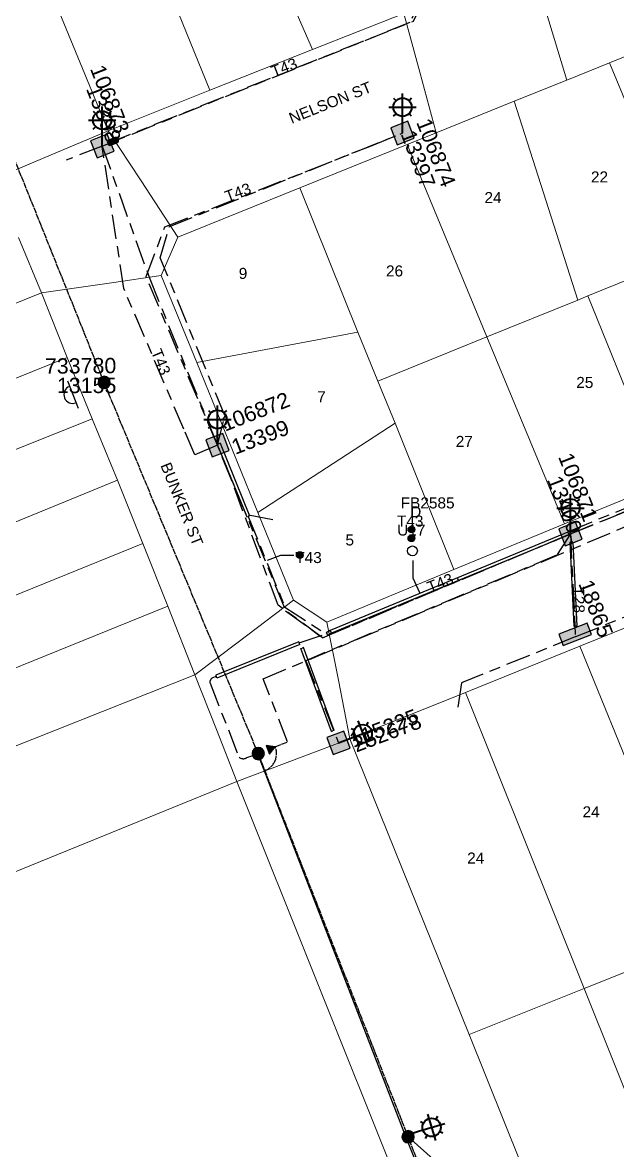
# Model space of a CAD drawing. Header units: metres. Extents: x 300457 to 302353, y 6232868 to 6234686.
# Drawn here: x 301570.4 to 301667.5, y 6233663 to 6233847.2 of the extents above; entities that cross this region are included whole.
import ezdxf
from ezdxf.enums import TextEntityAlignment as Align

# ---------------------------------------------------------------- set-up
doc = ezdxf.new("R2010")
doc.units = ezdxf.units.M
doc.linetypes.add('Cable Exist OH', pattern=[1, 1, 0])
doc.linetypes.add('Cable Exist UG', pattern=[8.2, 4, -1.2, 1.8, -1.2])
doc.layers.get('0').update_dxf_attribs({"color": 6})
doc.layers.add('Cadastre Land Parcels_SP_EXT', color=9, linetype='Continuous', lineweight=5)
doc.layers.add('Cadastre Roads_SP_EXT', color=9, linetype='Continuous', lineweight=5)
for name, color, linetype in [('Duct_SP_EXT', 7, 'Continuous'), ('Equip_SL_EXT', 7, 'Continuous'), ('Equip_SP_HV_EXT', 7, 'Continuous'), ('Equip_SP_SL_EXT', 7, 'Continuous'), ('Mains_HV_EXT', 7, 'Continuous'), ('Mains_LV_EXT', 7, 'Continuous'), ('Mains_SL_EXT', 7, 'Continuous'), ('OH_Details_SP_MISC', 7, 'Continuous'), ('SupportsOH_SP_TR_HV_LV_SL_EXT', 7, 'Continuous'), ('SupportsUG_SP_LV_EXT', 7, 'Continuous'), ('SupportsUG_SP_LV_SL_EXT', 7, 'Continuous'), ('Trench_SP_EXT', 7, 'Continuous')]:
    doc.layers.add(name, color=color, linetype=linetype)
doc.styles.add('COLUMN_LABEL', font='arial.ttf')
doc.styles.add('iecARIAL', font='arial.ttf', dxfattribs={"height": 2})
doc.styles.add('POLE_LABEL', font='arial.ttf')
doc.styles.get("Standard").update_dxf_attribs({"font": 'arial.ttf'})

# ---------------------------------------------------------------- blocks, each defined once
blk = doc.blocks.new('COLUMN_EXT')
blk.add_hatch(color=256).paths.add_polyline_path([(-1.49, 1.48), (-1.49, -1.49), (1.48, -1.49), (1.48, 1.48)])
blk.add_lwpolyline([(-1.49, -1.49), (1.48, -1.49), (1.48, 1.48), (-1.49, 1.48)], close=True)
for tag, height, style, flags, p in [('ASSET_NUM', 2.5, 'COLUMN_LABEL', 8, (2, 2)), ('STRUCTURE_PLANT_NUMBER', 0.2, 'POLE_LABEL', 9, (1.81, 0.03)), ('STREET_CODE', 0.2, 'COLUMN_LABEL', 9, (1.81, -0.2))]:
    blk.add_attdef(tag, text='', height=height, dxfattribs=dict(style=style, flags=flags)).set_placement(p, align=Align.MIDDLE_LEFT)
at = {"flags": 9}
for tag, p in [('COLUMN_TYPE', (1.81, -0.4)), ('OWNED_BY', (1.81, -0.6)), ('STATE', (1.81, -0.8)), ('USAGE', (1.81, -1)), ('STREETNAME', (1.81, -1.6)), ('SUBURB', (1.81, -1.8)), ('LEGEND', (1.81, -1.2)), ('LOCATION', (1.81, -1.4)), ('NOTES', (1.81, -2))]:
    blk.add_attdef(tag, text='', height=0.2, dxfattribs=at).set_placement(p, align=Align.MIDDLE_LEFT)
at = {"flags": 1}
blk.add_attdef('Z', (1.81, -2.35), '', height=0.2, dxfattribs=at)
blk = doc.blocks.new('PILLAR_EXT')
blk.add_hatch(color=256).paths.add_polyline_path([(-2.475, 0.99), (-2.475, -0.99), (2.475, -0.99), (2.475, 0.99)])
blk.add_lwpolyline([(-2.475, -0.99), (2.475, -0.99), (2.475, 0.99), (-2.475, 0.99)], close=True)
at = {"style": 'iecARIAL', "flags": 8}
blk.add_attdef('ASSET_NUM', (1.5, 3.5), '', height=2.5, dxfattribs=at)
for tag, p, flags in [('OWNED_BY', (0, -0.2), 9), ('STATE', (0, -0.4), 9), ('SUPPORT_TYPE', (0, -0.6), 9), ('STREETNAME', (0, -1.8), 9), ('SUBURB', (0, -2), 1), ('USAGE', (0, -0.8), 9), ('LEGEND', (0, -1), 9), ('LOCATION', (0, -1.2), 9), ('NOTES', (0, -1.4), 9), ('PARENT', (0, -1.6), 9)]:
    blk.add_attdef(tag, p, '', height=0.2, dxfattribs=dict(flags=flags))
blk = doc.blocks.new('DUCT_EXT')
blk.add_circle((0, 0.8), 0.8)
at = {"flags": 1}
blk.add_attdef('Z', (0, 0), '', height=0.2, dxfattribs=at)
at = {"flags": 9}
for tag, p in [('DUCT_CODE', (0, 0)), ('XSECT_TYPE', (0, -0.2)), ('STATE', (0, -0.6)), ('FB_REFERENCE', (0, -0.4)), ('NOTES', (0, -0.8))]:
    blk.add_attdef(tag, text='', height=0.2, dxfattribs=at).set_placement(p, align=Align.MIDDLE_LEFT)
blk = doc.blocks.new('SL_LANTERN_EXT')
at = {"lineweight": 40}
for p, q in [((-1.46, 5.68), (-1.06, 5.28)), ((0, 1.97), (0, 6.47)), ((1.46, 5.68), (1.06, 5.28)), ((-2.25, 4.22), (2.25, 4.22)), ((-1.46, 2.76), (-1.06, 3.16)), ((0, 0), (0, 2.72)), ((1.46, 2.76), (1.06, 3.16))]:
    blk.add_line(p, q, dxfattribs=at)
blk.add_circle((0, 4.22), 1.5, dxfattribs=at)
at = {"style": 'iecARIAL', "flags": 8}
blk.add_attdef('ASSET_NUM', (1.5, 1.5), '', height=2.5, dxfattribs=at)
for tag, p, height, flags in [('OPERATING_VOLTAGE', (0.98, -1.65), 0.2, 9), ('ORIENTATION', (0.98, -1.85), 0.2, 9), ('CONSTRUCTED_VOLTAGE', (0.98, -0.65), 0.2, 9), ('CONTROL_TYPE', (0.98, -0.85), 0.2, 9), ('LANTERN_PURPOSE', (0.98, -1.05), 0.2, 9), ('LANTERN_TYPE', (0.98, -1.25), 0.2, 9), ('NO_PHASES', (0.98, -1.45), 0.2, 9), ('LNUMBER', (2.18, -3.25), 2.5, 8), ('OWNED_BY', (0.98, -2.05), 0.2, 9), ('STATE', (0.98, -2.25), 0.2, 9), ('USAGE', (0.98, -2.45), 0.2, 9), ('CEXIST', (0.98, -2.65), 0.2, 9), ('CNEW', (0.98, -2.85), 0.2, 9), ('CNUMBER', (0.98, -3.05), 0.2, 9), ('CREMOVE', (0.98, -3.25), 0.2, 9), ('CREPLACE', (0.98, -3.45), 0.2, 9), ('LKINGHEIGHT', (0.98, -3.65), 0.2, 9), ('LBRACKET', (0.98, -3.85), 0.2, 9), ('LBRACKETVOCAB', (0.98, -4.05), 0.2, 9), ('LCATEGORY', (0.98, -4.25), 0.2, 9), ('LCHARGE1', (0.98, -4.45), 0.2, 9), ('LCHARGE1PERCENT', (0.98, -4.65), 0.2, 9), ('LCHARGE2', (0.98, -4.85), 0.2, 9), ('LCHARGE2PERCENT', (0.98, -5.05), 0.2, 9), ('LCHARGE3', (0.98, -5.25), 0.2, 9), ('LCHARGE3PERCENT', (0.98, -5.45), 0.2, 9), ('LEXIST', (0.98, -5.65), 0.2, 9), ('LLAMP', (0.98, -5.85), 0.2, 9), ('LLAMPVOCAB', (0.98, -6.05), 0.2, 9), ('LMAST', (0.98, -6.25), 0.2, 9), ('LMASTVOCAB', (0.98, -6.45), 0.2, 9), ('LNEW', (0.98, -6.65), 0.2, 9), ('LANTNUMBER', (0.98, -6.85), 0.2, 9), ('LOUTREACH', (0.98, -7.25), 0.2, 9), ('LOUTREACHVOCAB', (0.98, -7.45), 0.2, 9), ('STREETNAME', (0.98, -9.25), 0.2, 9), ('LRATECODE', (0.98, -7.65), 0.2, 9), ('LREMOVE', (0.98, -7.85), 0.2, 9), ('LREPLACE', (0.98, -8.05), 0.2, 9), ('LTYPE', (0.98, -8.25), 0.2, 9), ('LTYPEVOCAB', (0.98, -8.45), 0.2, 9), ('LEGEND', (0.98, -8.65), 0.2, 9), ('LOCATION', (0.98, -8.85), 0.2, 9), ('NOTES', (0.98, -9.05), 0.2, 9), ('SUBURB', (0.98, -9.45), 0.2, 1)]:
    blk.add_attdef(tag, p, '', height=height, dxfattribs=dict(flags=flags))
blk = doc.blocks.new('POLE_EXT')
blk.add_hatch(color=256).paths.add_polyline_path([(-1, 0, 1), (1, 0, 1)])
blk.add_lwpolyline([(-1, 0, 1), (1, 0, 1)], format="xyb", close=True)
for tag, height, flags, p in [('pNumber', 2.5, 8, (-17.84, 2.07)), ('OWNED_BY', 0.2, 9, (1.35, -0.4)), ('SPECIAL_USE', 0.2, 9, (1.35, -0.8)), ('STATE', 0.2, 9, (1.35, -1)), ('cLV', 0.2, 9, (1.35, -1.4)), ('hDepth', 0.2, 9, (1.35, -1.6)), ('hDia', 0.2, 9, (1.35, -1.8)), ('PARENT', 0.2, 9, (1.35, -0.6)), ('USAGE', 0.2, 9, (1.35, -1.2)), ('cHV', 0.2, 9, (1.35, -2)), ('cLinedev', 0.2, 9, (1.35, -3.4)), ('LBRACKET', 0.2, 9, (1.35, -2.2)), ('LExisting', 0.2, 9, (1.35, -2.4)), ('LANTNUMBER', 0.2, 9, (1.35, -2.6)), ('LOther', 0.2, 9, (1.35, -2.8)), ('LRemove', 0.2, 9, (1.35, -3)), ('LEGEND', 0.2, 9, (1.35, -3.2)), ('LOCATION', 0.2, 9, (1.35, -3.6)), ('pExisting', 0.2, 9, (1.35, -3.8)), ('pFooting', 0.2, 9, (1.35, -4.4)), ('pNew', 0.2, 9, (1.35, -4.6)), ('pRelocate', 0.2, 9, (1.35, -5)), ('pRemove', 0.2, 9, (1.35, -5.2)), ('pReplace', 0.2, 9, (1.35, -5.4)), ('pStay', 0.2, 9, (1.35, -5.6)), ('PFNUMBER', 0.2, 9, (1.35, -4)), ('NEWPFNUMBER', 0.2, 9, (1.35, -4.2)), ('pType', 0.2, 9, (1.35, -5.8)), ('cspan', 0.2, 9, (1.35, -6)), ('STREETNAME', 0.2, 9, (1.35, -6.2)), ('SUBURB', 0.2, 9, (1.35, -6.4)), ('OPERATED_BY', 0.2, 9, (1.36, -7.01)), ('NOTES', 0.2, 9, (1.35, -6.6)), ('MAINTAINED_BY', 0.2, 9, (1.36, -6.81))]:
    blk.add_attdef(tag, text='', height=height, dxfattribs=dict(flags=flags)).set_placement(p, align=Align.MIDDLE_LEFT)
at = {"style": 'POLE_LABEL'}
for tag, height, flags, p in [('ASSET_NUM', 2.5, 8, (2, 2)), ('STRUCTURE_PLANT_NUMBER', 0.2, 9, (1.35, 0.03)), ('STREET_CODE', 0.2, 9, (1.35, -0.2))]:
    blk.add_attdef(tag, text='', height=height, dxfattribs=dict(at, flags=flags)).set_placement(p, align=Align.MIDDLE_LEFT)
at = {"flags": 1}
blk.add_attdef('Z', (1.35, -7.33), '', height=0.2, dxfattribs=at)
blk = doc.blocks.new('SL_STJ_EXT')
h = blk.add_hatch(color=256)
edge = h.paths.add_edge_path()
edge.add_ellipse((-0.59, 0.13), major_axis=(0.226, 0.226), ratio=1, start_angle=45, end_angle=135)
edge.add_line((-0.91, 0.13), (-0.91, -0.13))
edge.add_ellipse((-0.59, -0.13), major_axis=(0.226, 0.226), ratio=1, start_angle=135, end_angle=225)
edge.add_line((-0.59, -0.45), (0.59, -0.45))
edge.add_ellipse((0.59, -0.13), major_axis=(-0.226, 0.226), ratio=1, start_angle=135, end_angle=225)
edge.add_line((0.91, -0.13), (0.91, 0.13))
edge.add_ellipse((0.59, 0.13), major_axis=(-0.226, 0.226), ratio=1, start_angle=225, end_angle=315)
edge.add_line((0.59, 0.45), (-0.59, 0.45))
blk.add_lwpolyline([(-0.91, 0.13), (-0.91, -0.13, 0.414214), (-0.59, -0.45), (0.59, -0.45, 0.414214), (0.91, -0.13), (0.91, 0.13, 0.414214), (0.59, 0.45), (-0.59, 0.45, 0.414214)], format="xyb", close=True)
at = {"flags": 1}
blk.add_attdef('Z', (0, 0), '', height=0.2, dxfattribs=at)
at = {"flags": 9}
for tag, p in [('ORIENTATION', (0, 0)), ('USAGE', (0, -0.2)), ('LEGEND', (0, -0.4)), ('NOTES', (0, -0.6))]:
    blk.add_attdef(tag, text='', height=0.2, dxfattribs=at).set_placement(p, align=Align.MIDDLE_LEFT)
blk = doc.blocks.new('HV_USL_CLOSED_EXT')
blk.add_line((2.4, 5.5), (-2.4, 5.5))
blk.add_lwpolyline([(1.44, 5.5, 0.414214), (0, 6.94, 0.414214), (-1.44, 5.5)], format="xyb")
for tag, height, flags, p in [('ASSET_NUM', 2.5, 8, (2, 2)), ('STREET_CODE', 0.2, 9, (1.5, 0)), ('ACTUAL_STATUS', 0.2, 9, (1.5, -0.2)), ('CONSTRUCTED_VOLTAGE', 0.2, 9, (1.5, -0.4)), ('OPERATING_VOLTAGE', 0.2, 9, (1.5, -0.8)), ('ORIENTATION', 0.2, 9, (1.5, -1)), ('OWNED_BY', 0.2, 9, (1.5, -1.2)), ('OPERATED_BY', 0.2, 9, (1.5, -1.4)), ('STATE', 0.2, 9, (1.5, -1.8)), ('NO_PHASES', 0.2, 9, (1.5, -0.6)), ('MAINTAINED_BY', 0.2, 9, (1.5, -1.6)), ('SWITCH_TYPE', 0.2, 9, (1.5, -2)), ('STREETNAME', 0.2, 9, (1.5, -2.8)), ('SUBURB', 0.2, 9, (1.5, -3)), ('Z', 0.2, 1, (1.5, -3.6)), ('USAGE', 0.2, 9, (1.5, -2.2)), ('LEGEND', 0.2, 9, (1.5, -2.4)), ('LOCATION', 0.2, 9, (1.5, -2.6)), ('NOTES', 0.2, 9, (1.5, -3.2)), ('LABEL_ALIGNMENT', 0.2, 9, (1.5, -3.4))]:
    blk.add_attdef(tag, text='', height=height, dxfattribs=dict(flags=flags)).set_placement(p, align=Align.MIDDLE_LEFT)
blk = doc.blocks.new('CABLE_LARGE_EXT')
h = blk.add_hatch(color=256)
edge = h.paths.add_edge_path()
edge.add_arc((0, 0.55), 0.55, 0, 360)
blk.add_circle((0, 0.55), 0.55)
at = {"flags": 1}
blk.add_attdef('Z', (0, 0), '', height=0.2, dxfattribs=at)
at = {"flags": 9}
for tag, p in [('COND_CODE', (0, 0)), ('STATE', (0, -0.4)), ('XSECT_SIZE', (0, -0.6)), ('FB_REFERENCE', (0, -0.2)), ('NOTES', (0, -0.8))]:
    blk.add_attdef(tag, text='', height=0.2, dxfattribs=at).set_placement(p, align=Align.MIDDLE_LEFT)
blk = doc.blocks.new('UGOH_EXT')
blk.add_hatch(color=256).paths.add_polyline_path([(-0.75, 1.7), (0.75, 1.7), (0, 3)])
for p, q in [((0, 3), (-0.75, 1.7)), ((0.75, 1.7), (0, 3)), ((-0.75, 1.7), (0.75, 1.7))]:
    blk.add_line(p, q)
for tag, flags, p in [('CONSTRUCTED_VOLTAGE', 9, (1.5, 0)), ('ACTUAL_STATUS', 9, (1.5, -1.6)), ('OPERATING_VOLTAGE', 9, (1.5, -0.2)), ('ORIENTATION', 9, (1.5, -0.4)), ('STATE', 9, (1.5, -0.6)), ('OWNED_BY', 9, (1.5, -1)), ('OPERATED_BY', 9, (1.5, -1.2)), ('USAGE', 9, (1.5, -0.8)), ('MAINTAINED_BY', 9, (1.5, -1.4)), ('NUMBER_OF_PHASES', 9, (1.5, -1.8)), ('TYPE', 1, (1.5, -2))]:
    blk.add_attdef(tag, text='', height=0.2, dxfattribs=dict(flags=flags)).set_placement(p, align=Align.MIDDLE_LEFT)
blk = doc.blocks.new('BOND POINT')
blk.add_hatch(color=256).paths.add_polyline_path([(-1, 0, 1), (1, 0, 1)])
blk.add_lwpolyline([(-1, 0, 1), (1, 0, 1)], format="xyb", close=True)

msp = doc.modelspace()

# ---------------------------------------------------------------- linework, layer by layer
at = {"layer": 'Cadastre Land Parcels_SP_EXT', "linetype": 'Continuous'}
for points in [[(301634.87, 6233853.3), (301629.2, 6233867), (301628.34, 6233868.26), (301627.41, 6233869.46), (301626.4, 6233870.61), (301625.33, 6233871.7), (301624.2, 6233872.72), (301623, 6233873.67), (301621.75, 6233874.55), (301621.02, 6233875.17), (301620.34, 6233875.85), (301619.73, 6233876.59), (301619.17, 6233877.37), (301618.68, 6233878.2), (301604.76, 6233872.51), (301617.76, 6233842.75), (301632.66, 6233848.66), (301634.87, 6233853.3)], [(301617.76, 6233842.75), (301604.76, 6233872.51), (301588.88, 6233866), (301601, 6233836.13), (301617.76, 6233842.75)], [(301601, 6233836.13), (301588.88, 6233866), (301575.39, 6233860.41), (301573.38, 6233856.39), (301584.42, 6233829.51), (301601, 6233836.13)], [(301695.22, 6233815.77), (301682.41, 6233847.14), (301666.2, 6233840.6), (301679.21, 6233809.26), (301695.22, 6233815.77)], [(301679.21, 6233809.26), (301666.2, 6233840.6), (301659.22, 6233837.77), (301650.65, 6233834.31), (301661.04, 6233801.86), (301662.63, 6233802.53), (301679.21, 6233809.26)], [(301661.04, 6233801.86), (301650.65, 6233834.31), (301637.92, 6233829.18), (301633.17, 6233827.26), (301646.2, 6233795.84), (301661.04, 6233801.86)], [(301646.2, 6233795.84), (301633.17, 6233827.26), (301615.69, 6233820.2), (301625.15, 6233796.64), (301628.4, 6233788.62), (301646.2, 6233795.84)], [(301625.15, 6233796.64), (301615.69, 6233820.2), (301595.74, 6233812.12), (301593.07, 6233805.87), (301598.84, 6233791.69), (301625.15, 6233796.64)], [(301691.82, 6233778.88), (301679.21, 6233809.26), (301662.63, 6233802.53), (301675.05, 6233771.97), (301691.82, 6233778.88)], [(301577.73, 6233792.5), (301573.51, 6233803.02), (301536.18, 6233787.99), (301540.35, 6233777.38), (301577.73, 6233792.5)], [(301675.05, 6233771.97), (301662.63, 6233802.53), (301661.04, 6233801.86), (301646.2, 6233795.84), (301658.85, 6233765.34), (301675.05, 6233771.97)], [(301628.4, 6233788.62), (301625.15, 6233796.64), (301598.84, 6233791.69), (301608.83, 6233767.17), (301631.21, 6233781.75), (301628.4, 6233788.62)], [(301658.85, 6233765.34), (301646.2, 6233795.84), (301628.4, 6233788.62), (301631.21, 6233781.75), (301640.81, 6233757.87), (301658.85, 6233765.34)], [(301581.81, 6233782.46), (301577.73, 6233792.5), (301540.35, 6233777.38), (301544.26, 6233767.47), (301581.81, 6233782.46)], [(301585.9, 6233772.44), (301581.81, 6233782.46), (301544.26, 6233767.47), (301548.36, 6233757.05), (301585.9, 6233772.44)], [(301640.81, 6233757.87), (301631.21, 6233781.75), (301608.83, 6233767.17), (301614.61, 6233752.87), (301620.08, 6233749.28), (301640.81, 6233757.87)], [(301590.03, 6233762.12), (301585.9, 6233772.44), (301548.36, 6233757.05), (301552.35, 6233746.83), (301590.03, 6233762.12)], [(301594.11, 6233751.9), (301590.03, 6233762.12), (301552.35, 6233746.83), (301556.37, 6233736.57), (301594.11, 6233751.9)], [(301699.94, 6233704.56), (301680.33, 6233753.02), (301661.36, 6233745.34), (301681.04, 6233697.02), (301699.94, 6233704.56)], [(301598.54, 6233740.69), (301594.11, 6233751.9), (301556.37, 6233736.57), (301560.71, 6233725.65), (301598.54, 6233740.69)], [(301681.04, 6233697.02), (301661.36, 6233745.34), (301642.69, 6233737.79), (301662.05, 6233689.45), (301681.04, 6233697.02)], [(301662.05, 6233689.45), (301642.69, 6233737.79), (301623.84, 6233730.21), (301643.29, 6233681.97), (301662.05, 6233689.45)], [(301644.72, 6233624.99), (301605.38, 6233723.25), (301419, 6233647.29), (301445.41, 6233580.99), (301469.04, 6233590.16), (301482.24, 6233559.8), (301644.72, 6233624.99)], [(301700.97, 6233648.08), (301681.04, 6233697.02), (301662.05, 6233689.45), (301681.74, 6233640.29), (301700.97, 6233648.08)], [(301681.74, 6233640.29), (301662.05, 6233689.45), (301643.29, 6233681.97), (301663.06, 6233632.75), (301681.74, 6233640.29)]]:
    msp.add_lwpolyline(points, close=True, dxfattribs=at)
at = {"layer": 'Cadastre Roads_SP_EXT', "linetype": 'Continuous'}
for points in [[(301573.38, 6233856.39), (301542.73, 6233930.73), (301535.23, 6233927.75), (301524.98, 6233923.69), (301528.46, 6233914.96), (301532.34, 6233905.23), (301535.92, 6233896.28), (301539.6, 6233887.08), (301543.38, 6233877.63), (301547.08, 6233868.31), (301550.76, 6233859.07), (301554.63, 6233849.46), (301558.32, 6233840.22), (301562, 6233831.08), (301565.79, 6233821.65), (301573.68, 6233824.98), (301584.42, 6233829.51), (301573.38, 6233856.39)], [(301707.33, 6233857.19), (301704.44, 6233867), (301701.64, 6233876.51), (301677.14, 6233866.53), (301653.41, 6233856.86), (301656.27, 6233847.47), (301659.22, 6233837.77), (301666.2, 6233840.6), (301682.41, 6233847.14), (301699.38, 6233853.97), (301707.33, 6233857.19)], [(301637.92, 6233829.18), (301635.26, 6233839.04), (301632.66, 6233848.66), (301617.76, 6233842.75), (301601, 6233836.13), (301584.42, 6233829.51), (301589.76, 6233821.32), (301595.74, 6233812.12), (301615.69, 6233820.2), (301633.17, 6233827.26), (301637.92, 6233829.18)], [(301598.84, 6233791.69), (301593.07, 6233805.87), (301584.94, 6233804.68), (301573.51, 6233803.02), (301577.73, 6233792.5), (301581.81, 6233782.46), (301585.9, 6233772.44), (301590.03, 6233762.12), (301594.11, 6233751.9), (301598.54, 6233740.69), (301605.59, 6233746.03), (301614.61, 6233752.87), (301608.83, 6233767.17), (301598.84, 6233791.69)], [(301605.38, 6233723.25), (301602.05, 6233731.74), (301598.54, 6233740.69), (301560.71, 6233725.65), (301551.61, 6233722.05), (301542.76, 6233718.48), (301533.33, 6233714.71), (301523.83, 6233710.91), (301514.55, 6233707.22), (301505.51, 6233703.66), (301495.69, 6233699.75), (301486.48, 6233696.12), (301476.84, 6233692.31), (301467.82, 6233688.71), (301458.4, 6233684.94), (301449.66, 6233681.44), (301430.6, 6233673.88), (301411.43, 6233666.31), (301415.12, 6233657.05), (301419, 6233647.29), (301605.38, 6233723.25)], [(301643.29, 6233681.97), (301623.84, 6233730.21), (301616.06, 6233727.28), (301605.38, 6233723.25), (301644.72, 6233624.99), (301652.49, 6233628.28), (301663.06, 6233632.75), (301643.29, 6233681.97)]]:
    msp.add_lwpolyline(points, close=True, dxfattribs=at)
for points in [[(301536.18, 6233787.99), (301573.51, 6233803.02), (301573.51, 6233803.02), (301569.76, 6233812.07)], [(301675.05, 6233771.97), (301658.85, 6233765.34), (301640.81, 6233757.87), (301620.08, 6233749.28), (301621.95, 6233739.81), (301623.84, 6233730.21), (301642.69, 6233737.79), (301661.36, 6233745.34), (301680.33, 6233753.02)]]:
    msp.add_lwpolyline(points, dxfattribs=at)
at = {"layer": 'Duct_SP_EXT'}
for p, q in [((301602.2, 6233778.3), (301602.43, 6233778.39)), ((301602.2, 6233778.3), (301607.03, 6233766.44)), ((301602.65, 6233778.48), (301602.43, 6233778.39)), ((301602.65, 6233778.48), (301607.47, 6233766.62)), ((301607.03, 6233766.44), (301607.25, 6233766.53)), ((301607.47, 6233766.62), (301607.25, 6233766.53)), ((301659.41, 6233763.99), (301641.37, 6233756.52)), ((301659.6, 6233763.55), (301641.56, 6233756.08)), ((301659.41, 6233763.99), (301659.5, 6233763.77)), ((301659.6, 6233763.55), (301659.5, 6233763.77)), ((301659.73, 6233762.31), (301659.97, 6233762.32)), ((301659.73, 6233762.31), (301660.37, 6233748.59)), ((301660.21, 6233762.33), (301659.97, 6233762.32)), ((301660.21, 6233762.33), (301660.85, 6233748.61)), ((301641.37, 6233756.52), (301620.62, 6233747.92)), ((301641.56, 6233756.08), (301620.84, 6233747.49)), ((301641.37, 6233756.52), (301641.47, 6233756.3)), ((301641.56, 6233756.08), (301641.47, 6233756.3)), ((301660.37, 6233748.59), (301660.61, 6233748.6)), ((301660.85, 6233748.61), (301660.61, 6233748.6)), ((301620.62, 6233747.92), (301619.99, 6233747.52)), ((301619.99, 6233747.52), (301620.11, 6233747.31)), ((301620.24, 6233747.11), (301620.11, 6233747.31)), ((301620.84, 6233747.49), (301620.24, 6233747.11)), ((301620.62, 6233747.92), (301620.73, 6233747.71)), ((301620.84, 6233747.49), (301620.73, 6233747.71)), ((301615.48, 6233746.07), (301601.95, 6233740.59)), ((301615.66, 6233745.62), (301602.13, 6233740.15)), ((301615.48, 6233746.07), (301615.57, 6233745.84)), ((301615.66, 6233745.62), (301615.57, 6233745.84)), ((301615.81, 6233744.96), (301616.04, 6233745.04)), ((301620.81, 6233731.43), (301615.81, 6233744.96)), ((301616.26, 6233745.12), (301616.04, 6233745.04)), ((301621.26, 6233731.59), (301616.26, 6233745.12)), ((301601.95, 6233740.59), (301602.04, 6233740.37)), ((301602.13, 6233740.15), (301602.04, 6233740.37)), ((301620.81, 6233731.43), (301621.04, 6233731.51)), ((301621.26, 6233731.59), (301621.04, 6233731.51))]:
    msp.add_line(p, q, dxfattribs=at)
for points in [[(301614.7, 6233760.13), (301612.5, 6233760.13), (301610.36, 6233759.34)], [(301634.08, 6233759.36), (301634.08, 6233756.5), (301635.21, 6233754.13)]]:
    msp.add_lwpolyline(points, dxfattribs=at)
at = {"layer": 'Mains_HV_EXT', "linetype": 'Cable Exist OH'}
for points in [[(301583.74, 6233788.42), (301517.6, 6233953.22), (301489.05, 6234008.34)], [(301608.88, 6233727.81), (301583.74, 6233788.42)], [(301611.66, 6233728.92), (301613.67, 6233729.72)], [(301649.91, 6233622.85), (301608.88, 6233727.81)]]:
    msp.add_lwpolyline(points, dxfattribs=at)
at = {"layer": 'Mains_HV_EXT', "linetype": 'Cable Exist UG'}
msp.add_lwpolyline([(301613.67, 6233729.72), (301609.69, 6233740.02), (301720.41, 6233786.57)], dxfattribs=at)
at = {"layer": 'Mains_HV_EXT', "linetype": 'Cable Exist OH'}
msp.add_arc((301608.88, 6233727.81), 2.99, 291.3522, 21.7538, dxfattribs=at)
at = {"layer": 'Mains_LV_EXT', "linetype": 'Cable Exist UG'}
for points in [[(301588.3, 6233828.97), (301634.22, 6233847.41), (301635.63, 6233850.38)], [(301583.42, 6233827.01), (301588.3, 6233828.97)], [(301627.19, 6233827.01), (301632.42, 6233829.13)], [(301583.42, 6233827.01), (301577.57, 6233824.71)], [(301596.76, 6233780.77), (301586.95, 6233803.73), (301583.42, 6233827.01)], [(301602.23, 6233778.16), (301590.57, 6233805.7), (301593.66, 6233813.8), (301627.19, 6233827.01)], [(301665.35, 6233765.94), (301708.38, 6233783.57)], [(301602.23, 6233778.16), (301598.54, 6233776.61), (301596.76, 6233780.77)], [(301604.5, 6233772.5), (301602.23, 6233778.16)], [(301654.08, 6233761.26), (301619.39, 6233746.72), (301612.11, 6233752.04), (301604.5, 6233772.5)], [(301659.82, 6233763.67), (301665.35, 6233765.94)], [(301659.82, 6233763.67), (301654.08, 6233761.26)], [(301659.82, 6233763.67), (301660.6, 6233747.28)]]:
    msp.add_lwpolyline(points, dxfattribs=at)
at = {"layer": 'Mains_SL_EXT', "linetype": 'Cable Exist UG'}
for points in [[(301635.64, 6233856.77), (301635.59, 6233851.5), (301633.64, 6233847.17), (301585.17, 6233827.76)], [(301602.23, 6233778.16), (301603.44, 6233782.99), (301592.89, 6233808.76), (301594.39, 6233813.86), (301632.42, 6233829.13)], [(301583.42, 6233827.01), (301591.17, 6233805.31), (301602.23, 6233778.16)], [(301659.82, 6233763.67), (301708.38, 6233783.57)], [(301602.23, 6233778.16), (301613.35, 6233751.12), (301619.39, 6233746.72), (301659.82, 6233763.67)], [(301659.82, 6233763.67), (301657.55, 6233760.2), (301616.63, 6233742.97), (301621.99, 6233729.56)]]:
    msp.add_lwpolyline(points, dxfattribs=at)
at = {"layer": 'OH_Details_SP_MISC', "linetype": 'Continuous'}
msp.add_lwpolyline([(301649.91, 6233622.85), (301633, 6233665.13), (301608.81, 6233727.76)], dxfattribs=at)
at = {"layer": 'OH_Details_SP_MISC', "color": 7, "linetype": 'Continuous', "flags": 128}
msp.add_lwpolyline([(301652.67, 6233647.97), (301633.33, 6233665.26)], dxfattribs=at)
at = {"layer": 'Trench_SP_EXT', "linetype": 'Cable Exist UG'}
for points in [[(301659.64, 6233764.15), (301708.15, 6233783.94)], [(301607.3, 6233766.77), (301611.32, 6233766.04)], [(301607.25, 6233766.53), (301613.23, 6233751.74), (301619.9, 6233747.36)], [(301659.8, 6233763.55), (301659.97, 6233762.37)], [(301660.72, 6233746.91), (301679.69, 6233754.59), (301683.25, 6233751.35)], [(301660.66, 6233747.37), (301660.59, 6233748.62)], [(301615.54, 6233745.88), (301620.03, 6233747.37)], [(301660.72, 6233746.91), (301642.06, 6233739.37), (301641.3, 6233734.46)]]:
    msp.add_lwpolyline(points, dxfattribs=at)
msp.add_lwpolyline([(301602.04, 6233740.4), (301601.43, 6233740.17), (301601.43, 6233740.17, 0.372762), (301601.02, 6233739.32), (301601.02, 6233739.32), (301605.75, 6233727.21), (301605.75, 6233727.21, 0.314917), (301607.04, 6233727.15), (301607.04, 6233727.15), (301608.81, 6233727.76)], format="xyb", dxfattribs=at)

# ---------------------------------------------------------------- block references
at = {"layer": 'Duct_SP_EXT'}
for name, p in [('CABLE_LARGE_EXT', (301633.87, 6233763.84)), ('CABLE_LARGE_EXT', (301633.87, 6233762.41)), ('DUCT_EXT', (301634.04, 6233760.11)), ('CABLE_LARGE_EXT', (301615.65, 6233759.68))]:
    msp.add_blockref(name, p, dxfattribs=at)
at = {"layer": 'Equip_SL_EXT', "rotation": 200.6426845770373}
msp.add_blockref('SL_STJ_EXT', (301585.17, 6233827.76), dxfattribs=at)
at = {"layer": 'Equip_SP_HV_EXT'}
ref = msp.add_blockref('HV_USL_CLOSED_EXT', (301583.74, 6233788.42), dxfattribs=dict(at, rotation=111.3089422630108))
ref.add_attrib('ASSET_NUM', '13155', dxfattribs={"layer": '0', "height": 2.5}).set_placement((301585.74, 6233789.17), align=Align.TOP_RIGHT)
at = {"layer": 'Equip_SP_SL_EXT'}
ref = msp.add_blockref('SL_LANTERN_EXT', (301583.42, 6233827.01), dxfattribs=at)
ref.add_attrib('ASSET_NUM', '106873', dxfattribs={"layer": '0', "height": 2.5, "rotation": 291.1805, "style": 'iecARIAL'}).set_placement((301584.92, 6233828.51), align=Align.BOTTOM_RIGHT)
ref = msp.add_blockref('SL_LANTERN_EXT', (301632.42, 6233829.13), dxfattribs=at)
ref.add_attrib('ASSET_NUM', '106874', dxfattribs={"layer": '0', "height": 2.5, "rotation": 291.3822, "style": 'iecARIAL'}).set_placement((301633.92, 6233830.63), align=Align.BOTTOM_LEFT)
ref = msp.add_blockref('SL_LANTERN_EXT', (301602.23, 6233778.16), dxfattribs=at)
ref.add_attrib('ASSET_NUM', '106872', dxfattribs={"layer": '0', "height": 2.5, "rotation": 21.3967, "style": 'iecARIAL'}).set_placement((301603.73, 6233779.66), align=Align.BOTTOM_LEFT)
ref = msp.add_blockref('SL_LANTERN_EXT', (301659.82, 6233763.67), dxfattribs=at)
ref.add_attrib('ASSET_NUM', '106871', dxfattribs={"layer": '0', "height": 2.5, "rotation": 291.3823, "style": 'iecARIAL'}).set_placement((301661.32, 6233765.17), align=Align.BOTTOM_RIGHT)
ref = msp.add_blockref('SL_LANTERN_EXT', (301621.99, 6233729.56), dxfattribs=dict(at, rotation=290.8090618913432))
ref.add_attrib('ASSET_NUM', '115225', dxfattribs={"layer": '0', "height": 2.5, "rotation": 20.7925, "style": 'iecARIAL'}).set_placement((301623.49, 6233731.06), align=Align.TOP_LEFT)
at = {"layer": 'Equip_SP_SL_EXT', "rotation": 286.7795008399071}
msp.add_blockref('SL_LANTERN_EXT', (301633.13, 6233665.57), dxfattribs=at)
at = {"layer": 'Mains_HV_EXT', "linetype": 'Cable Exist OH', "rotation": 291.6041214195815}
msp.add_blockref('UGOH_EXT', (301608.88, 6233727.81), dxfattribs=at)
at = {"layer": 'Mains_HV_EXT', "linetype": 'Cable Exist OH', "xscale": 0.15, "yscale": 0.15, "zscale": 0.15}
msp.add_blockref('BOND POINT', (301609.97, 6233725.02), dxfattribs=at)
at = {"layer": 'SupportsOH_SP_TR_HV_LV_SL_EXT'}
ref = msp.add_blockref('POLE_EXT', (301583.74, 6233788.42), dxfattribs=at)
ref.add_attrib('ASSET_NUM', '733780', dxfattribs={"layer": '0', "height": 2.5, "rotation": 0.4723, "style": 'POLE_LABEL'}).set_placement((301585.74, 6233789.17), align=Align.BOTTOM_RIGHT)
for p in [(301608.88, 6233727.81), (301633.33, 6233665.26)]:
    msp.add_blockref('POLE_EXT', p, dxfattribs=at)
at = {"layer": 'SupportsUG_SP_LV_EXT'}
ref = msp.add_blockref('PILLAR_EXT', (301660.6, 6233747.28), dxfattribs=dict(at, rotation=20.93542310567142))
ref.add_attrib('ASSET_NUM', '18865', dxfattribs={"layer": '0', "height": 2.5, "rotation": 290.8988, "style": 'iecARIAL'}).set_placement((301662.1, 6233750.78), align=Align.BOTTOM_CENTER)
at = {"layer": 'SupportsUG_SP_LV_SL_EXT'}
ref = msp.add_blockref('COLUMN_EXT', (301583.42, 6233827.01), dxfattribs=dict(at, rotation=201.6713984672058))
ref.add_attrib('ASSET_NUM', '13398', dxfattribs={"layer": '0', "height": 2.5, "rotation": 291.1474, "style": 'COLUMN_LABEL'}).set_placement((301585.42, 6233827.76), align=Align.MIDDLE_RIGHT)
ref = msp.add_blockref('COLUMN_EXT', (301632.42, 6233829.13), dxfattribs=dict(at, rotation=20.8493884907201))
ref.add_attrib('ASSET_NUM', '13397', dxfattribs={"layer": '0', "height": 2.5, "rotation": 290.8136, "style": 'COLUMN_LABEL'}).set_placement((301634.42, 6233829.88), align=Align.TOP_LEFT)
ref = msp.add_blockref('COLUMN_EXT', (301602.23, 6233778.16), dxfattribs=dict(at, rotation=110.9327909232233))
ref.add_attrib('ASSET_NUM', '13399', dxfattribs={"layer": '0', "height": 2.5, "rotation": 21.0415, "style": 'COLUMN_LABEL'}).set_placement((301604.23, 6233778.91), align=Align.TOP_LEFT)
ref = msp.add_blockref('COLUMN_EXT', (301659.82, 6233763.67), dxfattribs=dict(at, rotation=201.3149550566572))
ref.add_attrib('ASSET_NUM', '13400', dxfattribs={"layer": '0', "height": 2.5, "rotation": 291.3512, "style": 'COLUMN_LABEL'}).set_placement((301661.83, 6233764.42), align=Align.TOP_RIGHT)
ref = msp.add_blockref('COLUMN_EXT', (301621.99, 6233729.56), dxfattribs=dict(at, rotation=290.8090618913432))
ref.add_attrib('ASSET_NUM', '252678', dxfattribs={"layer": '0', "height": 2.5, "rotation": 20.7925, "style": 'COLUMN_LABEL'}).set_placement((301623.99, 6233730.31), align=Align.TOP_LEFT)

# ---------------------------------------------------------------- texts
at = {"layer": 'Cadastre Land Parcels_SP_EXT'}
for s, p in [('22', (301663.16, 6233821.06)), ('24', (301645.79, 6233817.69)), ('26', (301629.72, 6233805.71)), ('9', (301605.7, 6233805.31)), ('25', (301660.76, 6233787.51)), ('7', (301618.49, 6233785.17)), ('27', (301641.1, 6233777.88)), ('5', (301623.11, 6233761.79)), ('24', (301661.79, 6233717.4)), ('24', (301642.97, 6233709.86))]:
    msp.add_text(s, height=1.8, dxfattribs=at).set_placement(p)
at = {"layer": 'Cadastre Roads_SP_EXT'}
for s, rotation, p in [('NELSON ST', 21.8215, (301614.34, 6233830.62)), ('BUNKER ST', 291.9882, (301592.89, 6233774.88))]:
    msp.add_text(s, height=1.8, rotation=rotation, dxfattribs=at).set_placement(p)
at = {"layer": 'Duct_SP_EXT'}
for s, p in [('FB2585', (301632.11, 6233767.84)), ('D', (301633.67, 6233766.4)), ('T43', (301631.51, 6233764.87)), ('U17', (301631.55, 6233763.41)), ('T43', (301614.91, 6233758.92))]:
    msp.add_text(s, height=1.8, dxfattribs=at).set_placement(p)
at = {"layer": 'Mains_LV_EXT'}
for s, rotation, p in [('T43', 20.7672, (301611.39, 6233838.24)), ('T43', 20.5749, (301603.85, 6233817.85)), ('T43', 291.9856, (301591.36, 6233793.43)), ('T43', 21.6333, (301636.88, 6233754.05)), ('T28', 271.5675, (301660.24, 6233755.06))]:
    msp.add_text(s, height=1.8, rotation=rotation, dxfattribs=at).set_placement(p)

doc.saveas('drawing.dxf')
